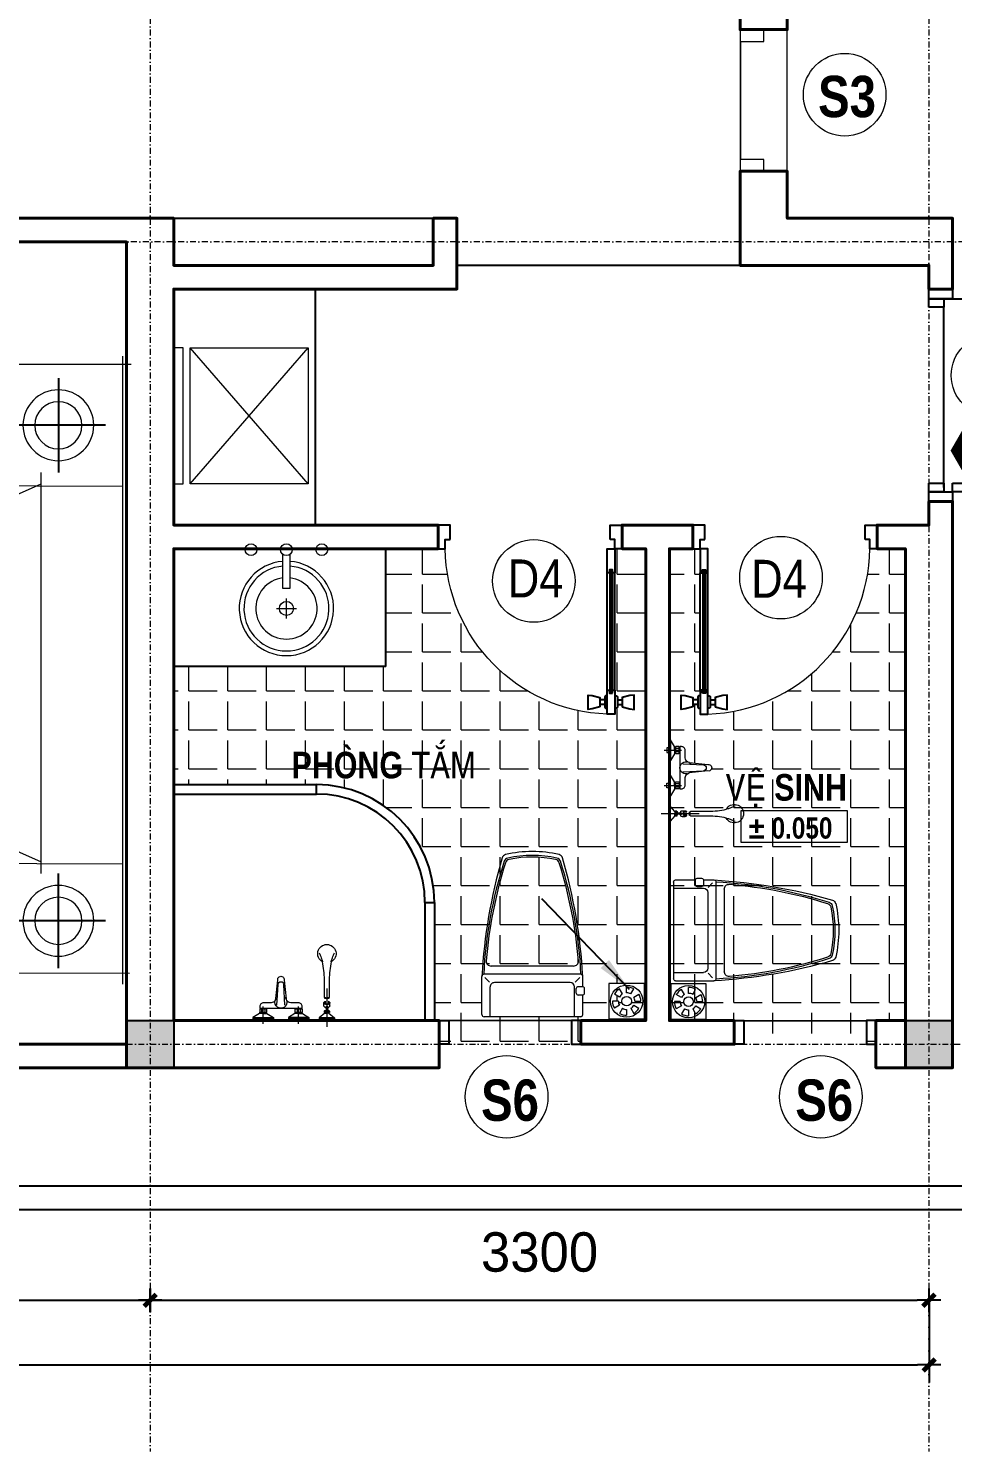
# Model space of a CAD drawing. Header units: millimetres. Extents: x 615730 to 2792744, y 139412 to 597571.
# Drawn here: x 708131 to 712046, y 349231 to 355261 of the extents above; entities that cross this region are included whole.
import ezdxf
from ezdxf.enums import TextEntityAlignment as Align

# ---------------------------------------------------------------- set-up
doc = ezdxf.new("R2010")
doc.units = ezdxf.units.MM
doc.header["$MEASUREMENT"] = 0
doc.header["$PDMODE"] = 34
doc.linetypes.add('DASHDOT', pattern=[1, 0.5, -0.25, 0, -0.25])
doc.layers.get('0').update_dxf_attribs({"lineweight": 5})
for name, color, linetype, lineweight in [('1', 1, 'Continuous', 40), ('1L', 1, 'Continuous', 9), ('AN_0.20', 2, 'Continuous', 20), ('AN_CUA', 51, 'Continuous', 15), ('CHITIET', 144, 'Continuous', 5), ('HATCH', 42, 'Continuous', 5), ('NETMANH', 155, 'Continuous', 13), ('NETNGOAITUONG', 1, 'Continuous', 40), ('NTHAY1', 61, 'Continuous', 25), ('TIM TRUC', 149, 'DASHDOT', 9), ('VATDUNG', 33, 'Continuous', 13), ('VATLIEU', 35, 'Continuous', 9), ('VLIEU', 250, 'Continuous', 9)]:
    doc.layers.add(name, color=color, linetype=linetype, lineweight=lineweight)
for name, color, linetype in [('AN_TEXT', 254, 'Continuous'), ('CUA', 132, 'Continuous'), ('DOORS', 1, 'Continuous'), ('KICHTHUOC', 1, 'Continuous'), ('LINE-CUT', 20, 'Continuous'), ('NET MANH', 252, 'Continuous'), ('NETCAT', 4, 'Continuous'), ('ROAN', 5, 'Continuous'), ('SWING', 7, 'Continuous'), ('THBI-VS', 1, 'Continuous'), ('VL', 155, 'Continuous')]:
    doc.layers.add(name, color=color, linetype=linetype)
doc.styles.add('DDCo-B-Helve-condense', font='')
doc.styles.add('H-B', font='')
doc.styles.add('romans', font='romans.shx', dxfattribs={"height": 240})
doc.styles.add('VN HELL-B', font='')
doc.styles.add('VNI-AVO', font='vni-roms.shx')
doc.styles.get('DDCo-B-Helve-condense').set_extended_font_data('VNI-Helve-Condense', bold=True)
doc.styles.get('H-B').set_extended_font_data('VNI-Helve-Condense', bold=True)
doc.styles.get('VN HELL-B').set_extended_font_data('VNI-Helve-Condense', bold=True)
doc.dimstyles.new('1-50b', dxfattribs={"dimtxt": 167, "dimasz": 50, "dimexe": 75, "dimexo": 150, "dimgap": 120, "dimtad": 1, "dimdec": 0, "dimzin": 12, "dimtxsty": 'VNI-AVO', "dimblk": ']', "dimcen": 0, "dimdle": 50, "dimclrd": 252, "dimclre": 252, "dimclrt": 2, "dimadec": 0, "dimazin": 0, "dimtfac": 1, "dimtdec": 0, "dimtix": 1, "dimtmove": 2, "dimatfit": 0, "dimldrblk": 'OPEN90', "dimfxl": 1, "dimlwd": -1, "dimlwe": -1, "dimarcsym": 0})
doc.dimstyles.new('LU-LD50', dxfattribs={"dimscale": 50, "dimtxt": 2, "dimasz": 3, "dimexe": 1.5, "dimexo": 1.5, "dimgap": 1, "dimtad": 1, "dimdec": 0, "dimzin": 0, "dimdsep": 46, "dimtxsty": 'VN HELL-B', "dimcen": 1, "dimdle": 1, "dimclrd": 256, "dimclre": 256, "dimclrt": 40, "dimadec": 0, "dimazin": 0, "dimtfac": 1, "dimtdec": 0, "dimtix": 1, "dimtmove": 2, "dimatfit": 3, "dimfxl": 2, "dimtolj": 1, "dimtzin": 0, "dimarcsym": 0})

# ---------------------------------------------------------------- blocks, each defined once
blk = doc.blocks.new('c2')
at = {"layer": 'VATDUNG'}
for p, q in [((-81361.1, -39557.6), (-81361.1, -39641.9)), ((-81319, -39599.8), (-81403.3, -39599.8))]:
    blk.add_line(p, q, dxfattribs=at)
blk.add_lwpolyline([(-81376.1, -39828.9), (-81376.1, -39684.4), (-81346.1, -39684.4), (-81346.1, -39828.9)], dxfattribs=at)
for centre, radius in [((-81361.1, -39599.8), 30), ((-81511.1, -39848.9), 25), ((-81361.1, -39848.9), 25), ((-81211.1, -39848.9), 25)]:
    blk.add_circle(centre, radius, dxfattribs=at)
for radius, start, end in [(200, 274.30122, 265.69878), (180, 274.78019, 265.21981), (130, 276.62581, 263.37419)]:
    blk.add_arc((-81361.1, -39599.8), radius, start, end, dxfattribs=at)
blk = doc.blocks.new('GA')
at = {"layer": 'VATDUNG', "ltscale": 3}
for p, q in [((-35.1, 0), (-60, 0)), ((-30.4, 17.5), (-52, 30)), ((-17.5, 30.4), (-30, 52)), ((0, 35.1), (0, 60)), ((17.5, 30.4), (30, 52)), ((30.4, 17.5), (52, 30)), ((-30.4, -17.5), (-52, -30)), ((-17.5, -30.4), (-30, -52)), ((0, -35.1), (0, -60)), ((17.5, -30.4), (30, -52)), ((30.4, -17.5), (52, -30)), ((35.1, 0), (60, 0))]:
    blk.add_line(p, q, dxfattribs=at)
blk.add_lwpolyline([(-75, -75), (75, -75), (75, 75), (-75, 75)], close=True, dxfattribs=at)
for radius in [68.4, 20.2]:
    blk.add_circle((0, 0), radius, dxfattribs=at)
for radius, start, end in [(60, 180, 210), (60, 120, 150), (35.1, 180, 210), (35.1, 120, 150), (60, 60, 90), (35.1, 60, 90), (35.1, 0, 30), (60, 0, 30), (60, 240, 270), (35.1, 240, 270), (35.1, 300, 330), (60, 300, 330)]:
    blk.add_arc((0, 0), radius, start, end, dxfattribs=at)
blk = doc.blocks.new('vtt2')
at = {"layer": 'VATDUNG'}
for p, q in [((-10.1, 0), (10.1, 0)), ((10.1, 0), (10.1, -10.1)), ((139.9, 0), (139.9, -10.1)), ((160.1, 0), (139.9, 0)), ((-43.6, -15.6), (-43.6, -11)), ((-43.6, -11), (43.6, -11)), ((-15.7, -33.5), (-43.6, -15.6)), ((-43.6, -15.6), (43.6, -15.6)), ((0, -33.5), (-15.7, -33.5)), ((-14.8, -50.8), (-14.8, -38.7)), ((-13, -36.7), (-13.6, -33.5)), ((-12.8, -36.7), (-9.6, -36.7)), ((10.1, -10.1), (-10.1, -10.1)), ((-9.1, -55.9), (-9.1, -52.7)), ((-6.9, -52.1), (-6.9, -37.3)), ((-4.3, -36.7), (4.3, -36.7)), ((4.3, -52.8), (-4.3, -52.8)), ((0, -33.5), (15.7, -33.5)), ((6.9, -52.1), (6.9, -37.3)), ((9.1, -55.9), (9.1, -52.7)), ((9.6, -36.7), (12.8, -36.7)), ((12.8, -52.8), (9.6, -52.8)), ((13, -36.7), (13.6, -33.5)), ((14.8, -38.7), (14.8, -50.8)), ((15.7, -33.5), (43.6, -15.6)), ((43.6, -15.6), (43.6, -11)), ((106.4, -15.6), (106.4, -11)), ((193.6, -11), (106.4, -11)), ((134.3, -33.5), (106.4, -15.6)), ((193.6, -15.6), (106.4, -15.6)), ((150, -33.5), (134.3, -33.5)), ((135.2, -38.7), (135.2, -50.8)), ((137, -36.7), (136.4, -33.5)), ((140.4, -36.7), (137.2, -36.7)), ((137.2, -52.8), (140.4, -52.8)), ((139.9, -10.1), (160.1, -10.1)), ((140.9, -55.9), (140.9, -52.7)), ((143.1, -52.1), (143.1, -37.3)), ((154.3, -36.7), (145.7, -36.7)), ((145.7, -52.8), (154.3, -52.8)), ((150, -33.5), (165.7, -33.5)), ((156.9, -52.1), (156.9, -37.3)), ((159.1, -55.9), (159.1, -52.7)), ((162.8, -36.7), (159.6, -36.7)), ((163, -36.7), (163.6, -33.5)), ((164.8, -50.8), (164.8, -38.7)), ((165.7, -33.5), (193.6, -15.6)), ((193.6, -15.6), (193.6, -11)), ((237.1, -15.3), (237.1, -11)), ((301.9, -11), (237.1, -11)), ((260.9, -34.8), (237.1, -15.3)), ((301.9, -15.3), (237.1, -15.3)), ((280.5, -36.6), (258.5, -36.6)), ((258.5, -43.3), (258.5, -36.6)), ((258.5, -43.3), (280.5, -43.3)), ((260.9, -34.8), (269.5, -34.8)), ((260.9, -45.1), (269.5, -45.1)), ((265.7, -59.9), (267.2, -47.3)), ((278.1, -34.8), (269.5, -34.8)), ((278.1, -45.1), (269.5, -45.1)), ((273.3, -59.9), (271.8, -47.3)), ((278.1, -34.8), (301.9, -15.3)), ((280.5, -43.3), (280.5, -36.6)), ((301.9, -15.3), (301.9, -11)), ((57.9, -68.1), (62.6, -155.9)), ((92.1, -68.1), (87.4, -155.9)), ((257, -65), (257, -78.4)), ((282, -65), (282, -78.4))]:
    blk.add_line(p, q, dxfattribs=at)
at = {"layer": 'VATDUNG', "linetype": 'Continuous'}
for p, q in [((0, 10.9), (0, -62.4)), ((150, 10.9), (150, -62.4)), ((269.5, -138.3), (269.5, 24)), ((259.5, -43.3), (259.5, -36.6)), ((260.5, -43.3), (260.5, -36.6)), ((261.5, -43.3), (261.5, -36.6)), ((262.5, -43.3), (262.5, -36.6)), ((263.5, -43.3), (263.5, -36.6)), ((264.5, -43.3), (264.5, -36.6)), ((265.5, -43.3), (265.5, -36.6)), ((266.5, -43.3), (266.5, -36.6)), ((267.5, -43.3), (267.5, -36.6)), ((268.5, -43.3), (268.5, -36.6)), ((269.5, -43.3), (269.5, -36.6)), ((270.5, -43.3), (270.5, -36.6)), ((271.5, -43.3), (271.5, -36.6)), ((272.5, -43.3), (272.5, -36.6)), ((273.5, -43.3), (273.5, -36.6)), ((274.5, -43.3), (274.5, -36.6)), ((275.5, -43.3), (275.5, -36.6)), ((276.5, -43.3), (276.5, -36.6)), ((277.5, -43.3), (277.5, -36.6)), ((278.5, -43.3), (278.5, -36.6)), ((279.5, -43.3), (279.5, -36.6)), ((262.9, -85.1), (262.9, -73.3)), ((276.1, -85.1), (276.1, -73.3))]:
    blk.add_line(p, q, dxfattribs=at)
at = {"layer": 'VATDUNG'}
for points in [[(-10.1, -10.1), (-10.1, 0)], [(160.1, -10.1), (160.1, 0)]]:
    blk.add_lwpolyline(points, dxfattribs=at)
for points in [[(-9.6, -52.8), (-12.8, -52.8, -0.414214), (-14.8, -50.8)], [(52.9, -94.7, -0.076151), (50, -87.5, 0.253452), (33.2, -78.4), (1.3, -78.4, -0.414214), (-14.7, -62.4), (-14.7, -55.9), (164.7, -55.9), (164.7, -62.4, -0.414214), (148.7, -78.4), (116.8, -78.4, 0.253452), (100, -87.5, -0.076151), (97.1, -94.7)], [(159.6, -52.8), (162.8, -52.8, 0.414214), (164.8, -50.8)], [(266, -57.5, 0.018576), (264.5, -57.8, 0.076901), (260.7, -59.4, 0.107156), (257.9, -62.2, 0.146395), (257, -65, 0.146395)], [(282, -65, 0.146395), (281.1, -62.2, 0.107156), (278.3, -59.4, 0.076901), (274.5, -57.8, 0.018576), (273, -57.5, 0.063925)], [(53.1, -96.3), (61.4, -174.7, 1.184895), (88.6, -174.7), (97, -94.9)], [(261.6, -99.8, 0.24616), (259.5, -102.6), (259.5, -176.9, -0.04738), (251, -252.2, 3.957386), (288, -252.2, -0.04738), (279.5, -176.9), (279.5, -102.6, 0.182299), (278.2, -100.3, 0.036518), (277.4, -96.9, 0.144549), (261.6, -96.9, 0.036518), (260.8, -100.3)], [(269.5, -70.5, 0.063925), (264.5, -71.2, 0.076901), (260.7, -72.8, 0.107156), (257.9, -75.6, 0.146395), (257, -78.4, 0.146395), (257.9, -81.2, 0.107156), (260.7, -83.9, 0.045668), (262.9, -85.1, 0.063925)], [(276.1, -85.1, 0.045668), (278.3, -83.9, 0.107156), (281.1, -81.2, 0.146395), (282, -78.4, 0.146395), (281.1, -75.6, 0.107156), (278.3, -72.8, 0.076901), (274.5, -71.2, 0.063925), (269.5, -70.5, 0.063925)]]:
    blk.add_lwpolyline(points, format="xyb", dxfattribs=at)
at = {"layer": 'VATDUNG', "linetype": 'Continuous'}
for points in [[(269.5, -72, 0.063925), (264.9, -72.6, 0.076901), (261.5, -74.1, 0.107156), (259.1, -76.4, 0.146395), (258.5, -78.4, 0.146395), (259.1, -80.3, 0.107156), (261.5, -82.7, 0.033209), (262.9, -83.4, 0.063925)], [(276.1, -83.4, 0.033209), (277.5, -82.7, 0.107156), (279.9, -80.3, 0.146395), (280.5, -78.4, 0.146395), (279.9, -76.4, 0.107156), (277.5, -74.1, 0.076901), (274.1, -72.6, 0.063925), (269.5, -72, 0.063925)]]:
    blk.add_lwpolyline(points, format="xyb", dxfattribs=at)
at = {"layer": 'VATDUNG'}
for centre, radius, start, end in [((-12.8, -38.7), 2, 90, 180), ((-22.8, -97.2), 61.9, 75.17338, 77.7048), ((-22.8, 7.7), 61.9, 282.2952, 284.82662), ((8.9, -97.2), 61.9, 102.2952, 104.82662), ((8.9, 7.7), 61.9, 255.17338, 257.7048), ((-8.9, -97.2), 61.9, 75.17338, 77.7048), ((-8.9, 7.7), 61.9, 282.2952, 284.82662), ((22.8, -97.2), 61.9, 102.2952, 104.82662), ((22.8, 7.7), 61.9, 255.17338, 257.7048), ((12.8, -38.7), 2, 0, 90), ((12.8, -50.8), 2, 270, 0), ((75, -81.6), 25.7, 346.81476, 193.18524), ((137.2, -38.7), 2, 90, 180), ((137.2, -50.8), 2, 180, 270), ((127.2, -97.2), 61.9, 75.17338, 77.7048), ((127.2, 7.7), 61.9, 282.2952, 284.82662), ((158.9, -97.2), 61.9, 102.2952, 104.82662), ((158.9, 7.7), 61.9, 255.17338, 257.7048), ((141.1, -97.2), 61.9, 75.17338, 77.7048), ((141.1, 7.7), 61.9, 282.2952, 284.82662), ((172.8, -97.2), 61.9, 102.2952, 104.82662), ((172.8, 7.7), 61.9, 255.17338, 257.7048), ((162.8, -38.7), 2, 0, 90), ((261.3, -36.3), 1.64, 104.04866, 187.50649), ((261.3, -43.6), 1.64, 172.49351, 255.95134), ((269.1, -43.3), 4.42, 204.18155, 274.5789), ((268, -60.2), 2.4, 173.05359, 247.30921), ((269.9, -43.3), 4.42, 265.4211, 335.81845), ((271, -60.2), 2.4, 292.69079, 6.94641), ((277.7, -36.3), 1.64, 352.49351, 75.95134), ((277.7, -43.6), 1.64, 284.04866, 7.50649), ((75, -81.6), 25.7, 210.60404, 233.59857), ((33.2, -98.4), 20, 6.01469, 10.67815), ((75, -81.6), 25.7, 306.40143, 329.39596), ((116.8, -98.4), 20, 169.32185, 173.98531), ((269.5, -126.6), 28, 73.54982, 106.45018), ((269.5, -56.7), 6.2, 247.30921, 292.69079), ((275.8, -103.2), 3.78, 49.83614, 63.82585), ((75, -155.3), 12.4, 183.07101, 356.92899), ((-23251, 9104.2), 25297.4, 338.19981, 338.25273), ((31.2, -193.6), 227.5, 340.69292, 344.59806), ((-141.1, -169.6), 400.7, 347.84108, 348.1128), ((680.1, -169.6), 400.7, 191.8872, 192.15892), ((507.8, -193.6), 227.5, 195.40194, 199.30708), ((23790, 9104.2), 25297.4, 201.74727, 201.80019)]:
    blk.add_arc(centre, radius, start, end, dxfattribs=at)
blk = doc.blocks.new('08PDRR02')
at = {"color": 0, "linetype": 'ByBlock'}
for p, q in [((1, 0), (0, 0)), ((0, 0), (0, -1)), ((1, -1), (1, 0)), ((0, -1), (1, -1))]:
    blk.add_line(p, q, dxfattribs=at)
blk = doc.blocks.new('08PDNB02')
at = {"color": 0, "linetype": 'ByBlock'}
for p, q in [((1.25, -0.55), (1.25, 2.75)), ((1.25, 2.75), (1.54, 2.75)), ((1.54, 2.75), (1.69, 2.59)), ((0, -1.62), (0, 1.62)), ((0, 1.62), (0.25, 1.62)), ((0.25, -1.62), (0.25, 1.62)), ((0.25, 0.38), (1.25, 0.38)), ((1.69, 2.59), (1.95, -0.13)), ((0.25, -1.62), (0, -1.62)), ((1.25, -0.38), (0.25, -0.38)), ((1.95, -0.55), (1.25, -0.55)), ((1.95, -0.13), (1.95, -0.55))]:
    blk.add_line(p, q, dxfattribs=at)
blk = doc.blocks.new('*U45')
at = {"layer": 'DOORS', "color": 0, "linetype": 'Continuous', "ltscale": 200}
for p, q in [((0, 15), (0, 55)), ((900, 15), (900, 55)), ((0, -25), (0, -55)), ((900, -25), (900, -55))]:
    blk.add_line(p, q, dxfattribs=at)
at = {"layer": 'SWING', "color": 1, "linetype": 'Continuous', "ltscale": 200}
blk.add_arc((0, 55), 900, 0, 90, dxfattribs=at)
at = {"layer": 'DOORS', "color": 8, "linetype": 'Continuous', "ltscale": 200, "xscale": 25.4, "yscale": 25.4, "zscale": 25.4, "rotation": 180}
blk.add_blockref('08PDNB02', (0, 895), dxfattribs=at)
at = {"layer": 'DOORS', "color": 0, "linetype": 'Continuous', "ltscale": 200, "xscale": 900, "yscale": 39.99999999999999, "rotation": 90}
blk.add_blockref('08PDRR02', (0, 55), dxfattribs=at)
at = {"layer": 'DOORS', "color": 8, "linetype": 'Continuous', "ltscale": 200, "xscale": 25.4, "yscale": -25.4, "zscale": 25.4}
blk.add_blockref('08PDNB02', (40, 895), dxfattribs=at)
at = {"layer": 'DOORS', "color": 0, "linetype": 'Continuous', "ltscale": 200, "xscale": 45, "yscale": 110}
for p in [(-45, 55), (900, 55)]:
    blk.add_blockref('08PDRR02', p, dxfattribs=at)
at = {"layer": 'DOORS', "color": 1, "linetype": 'Continuous', "ltscale": 200, "xscale": 39.99999999999999, "yscale": 69.99999999999999}
for p in [(0, 15), (860, 15)]:
    blk.add_blockref('08PDRR02', p, dxfattribs=at)
blk = doc.blocks.new('A$C438469C1')
at = {"layer": 'CHITIET', "linetype": 'Continuous', "ltscale": 50}
h = blk.add_hatch(dxfattribs=at)
h.set_pattern_fill('AR-SAND', color=256, scale=35, style=0)
h.set_pattern_definition([(322.5, (-143125.03, 97780.143), (-2.204768, -67.438832), [0, -53.2, 0, -59.5, 0, -56.875]), (352.5, (-143125.03, 97780.14), (61.942185, -98.77511), [0, -28.7, 0, -47.95, 0, -18.375]), (32.5, (-143168.08, 97780.143), (108.994965, -0.198067), [0, -17.5, 0, -63, 0, -82.25]), (42.5, (-143168.08, 97780.14), (105.21443, -30.718645), [0, -8.75, 0, -41.3, 0, -47.25])])
edge = h.paths.add_edge_path()
edge.add_arc((1894.9, 1621), 262.5, 13.60809, 94.33716, ccw=False)
edge.add_line((2150, 1682.8), (2150, 2182.8))
edge.add_line((2150, 2182.8), (1825, 2182.8))
edge.add_arc((1739.5, 2014.4), 188.9, -44.16393, 63.08858, ccw=False)
at = {"layer": 'CHITIET', "ltscale": 50}
for points in [[(550, 1682.8), (550, 1012.8), (250, 1012.8), (250, 2632.8), (2450, 2632.8), (2450, 1012.8), (2150, 1012.8), (2150, 2182.8), (1825, 2182.8), (550, 2182.8)], [(550, 1682.8), (550, 1132.8), (370, 1132.8), (370, 2512.8), (2330, 2512.8), (2330, 1132.8), (2150, 1132.8), (2150, 2182.8), (550, 2182.8)]]:
    blk.add_lwpolyline(points, close=True, dxfattribs=at)
for centre in [(300, 307.8), (2400, 307.8)]:
    blk.add_circle(centre, 100, dxfattribs=at)
at = {"layer": 'NETMANH', "ltscale": 50}
for p, q in [((42, 0), (42, 561)), ((2668, 34.6), (7.7, 34.6))]:
    blk.add_line(p, q, dxfattribs=at)
at = {"layer": 'ROAN', "ltscale": 50}
for points in [[(300, 107.8), (300, 507.8)], [(2400, 107.8), (2400, 507.8)], [(100, 307.8), (500, 307.8)], [(2600, 307.8), (2200, 307.8)]]:
    blk.add_lwpolyline(points, dxfattribs=at)
at = {"layer": 'VATLIEU'}
for points in [[(550, 2232.8), (558, 32.8)], [(2150, 2232.8), (2158, 32.8)], [(500, 2182.8), (2200, 2182.8)], [(550, 382.8), (1350, 2182.8)], [(2150, 382.8), (1350, 2182.8)], [(2620.5, 569.9), (2622.3, 6)], [(0, 532.8), (600, 532.8)], [(2656.2, 532.8), (2100, 532.8)], [(500, 382.8), (2200, 382.8)]]:
    blk.add_lwpolyline(points, dxfattribs=at)
blk.add_lwpolyline([(1875, 1882.8, -0.367577), (2150, 1682.8), (2150, 2182.8), (1825, 2182.8, -0.505424)], format="xyb", close=True, dxfattribs=at)
for centre in [(300, 307.8), (2400, 307.8)]:
    blk.add_circle(centre, 150, dxfattribs=at)
blk = doc.blocks.new('A$C62474ED8')
at = {"layer": 'NETCAT', "rotation": 180}
blk.add_blockref('A$C438469C1', (2668, 2632.8), dxfattribs=at)
blk = doc.blocks.new('A$C11FC7E3C')
at = {"layer": 'NETCAT'}
blk.add_blockref('A$C62474ED8', (0, 0), dxfattribs=at)
blk = doc.blocks.new('A$C35AB7266')
at = {"layer": 'KICHTHUOC'}
blk.add_blockref('A$C11FC7E3C', (0, 0), dxfattribs=at)
blk = doc.blocks.new('A$C0C8A56CD')
at = {"layer": 'LINE-CUT', "xscale": -1}
blk.add_blockref('A$C35AB7266', (2668, 0), dxfattribs=at)
blk = doc.blocks.new('WC-P05')
at = {"layer": 'VATDUNG'}
for p, q in [((-192.4, 541.6), (262.6, 541.6)), ((-163.4, 541.6), (-163.4, 400.6)), ((233.6, 541.6), (233.6, 400.6)), ((-202.4, 531.6), (-202.4, 439.1)), ((272.6, 531.6), (272.6, 351.6)), ((-210.4, 430.1), (-210.4, 409.1)), ((-201.4, 439.1), (-180.4, 439.1)), ((-171.4, 430.1), (-171.4, 409.1)), ((-202.4, 400.1), (-202.4, 351.6)), ((-201.4, 400.1), (-180.4, 400.1)), ((-192.4, 341.6), (262.6, 341.6)), ((-166.9, 378.6), (-188.2, 357.3)), ((-143.4, 380.6), (213.6, 380.6)), ((237.1, 378.6), (258.4, 357.3)), ((-159.3, 302.6), (229.5, 302.6))]:
    blk.add_line(p, q, dxfattribs=at)
blk.add_lwpolyline([(-90.9, -221.9, 0.114547), (161, -222, 0.114547)], format="xyb", dxfattribs=at)
for centre, radius, start, end in [((-192.4, 531.6), 10, 90, 180), ((262.6, 531.6), 10, 0, 90), ((-201.4, 430.1), 9, 90, 180), ((-201.4, 409.1), 9, 180, 270), ((-180.4, 430.1), 9, 0, 90), ((-180.4, 409.1), 9, 270, 0), ((2308.9, 492.3), 2515.2, 183.20675, 196.12415), ((-192.4, 351.6), 10, 180, 270), ((1906, 447.2), 2102.6, 182.87428, 197.65536), ((-143.4, 400.6), 20, 180, 270), ((-1835.8, 447.2), 2102.6, 342.34464, 357.12572), ((-2238.7, 492.3), 2515.2, 343.87268, 356.79325), ((213.6, 400.6), 20, 270, 0), ((262.6, 351.6), 10, 270, 0), ((-159.3, 280.1), 22.5, 90, 184.62462), ((1905.9, 447.2), 2094.5, 184.62454, 197.52765), ((-1835.8, 447.2), 2094.6, 342.46396, 355.37538), ((229.5, 280.1), 22.5, 355.37538, 90), ((-76.1, -183.7), 22.5, 197.65536, 257.50587), ((-69.9, -176.8), 22.5, 197.52765, 258.10049), ((35.7, 324.3), 534.7, 258.10049, 281.73735), ((139.9, -177.1), 22.5, 281.73735, 342.46396), ((146.2, -183.7), 22.5, 282.49413, 342.34464), ((-85.8, -199.9), 22.5, 196.12415, 256.89941), ((35.1, 318), 536.4, 257.50587, 282.49413), ((155.9, -200.1), 22.5, 283.03778, 343.87268)]:
    blk.add_arc(centre, radius, start, end, dxfattribs=at)
blk = doc.blocks.new('A$C15981CF1')
at = {"color": 8, "linetype": 'Continuous'}
for p, q in [((97.5, 611.2), (97.5, 88.8)), ((81, 101.2), (81, 598.8)), ((114.1, 101.2), (114.1, 598.7)), ((70.9, 60.7), (50.6, 60.7)), ((124.2, 60.7), (144.5, 60.7)), ((70.9, 40.5), (50.6, 40.5)), ((124.2, 40.5), (144.5, 40.5))]:
    blk.add_line(p, q, dxfattribs=at)
for points in [[(101.2, 740.5), (101.2, 801.3), (50.6, 801.3), (50.6, 700), (81, 700), (81, 740.5)], [(780, 740.5), (780, 801.3), (830.6, 801.3), (830.6, 700), (800.3, 700), (800.3, 740.5)], [(81, 598.8), (90.9, 598.8), (90.9, 611.2), (104.2, 611.2), (104.2, 598.7), (114.1, 598.7), (114.1, 700), (81, 700)], [(50.6, 30.4), (17.6, 21.8), (0, 20.2), (0, 81), (17.6, 79.4), (50.6, 70.9)], [(90.9, 88.8), (90.9, 101.2), (81, 101.2), (81, 0), (114.1, 0), (114.1, 101.3), (104.2, 101.3), (104.2, 88.8)], [(144.5, 30.4), (177.5, 21.8), (195.1, 20.2), (195.1, 81), (177.5, 79.4), (144.5, 70.9)]]:
    blk.add_lwpolyline(points, close=True, dxfattribs=at)
for points in [[(81, 78), (75.9, 78, 0.414214), (70.9, 72.9), (70.9, 29.7, 0.414214), (75.9, 24.6), (81, 24.6)], [(114.1, 78), (119.2, 78, -0.414214), (124.2, 72.9), (124.2, 29.7, -0.414214), (119.2, 24.6), (114.1, 24.6)]]:
    blk.add_lwpolyline(points, format="xyb", dxfattribs=at)
at = {"layer": '1L', "color": 8, "linetype": 'Continuous'}
for p, q in [((90.9, 611.2), (90.9, 88.8)), ((104.2, 611.2), (104.2, 88.8))]:
    blk.add_line(p, q, dxfattribs=at)
at = {"layer": '1L', "color": 8}
blk.add_arc((89.9, 710.1), 710.4, 271.94858, 359.18936, dxfattribs=at)
blk = doc.blocks.new('A$C1697067F')
at = {"layer": 'NETCAT', "color": 8, "linetype": 'Continuous'}
blk.add_blockref('A$C15981CF1', (0, 0), dxfattribs=at)
blk = doc.blocks.new(']')
for p, q in [((1, 0), (-1, 0)), ((0, 1), (0, -1))]:
    blk.add_line(p, q)
at = {"color": 9, "const_width": 0.4}
blk.add_lwpolyline([(-0.51, -0.51), (0.51, 0.51)], dxfattribs=at)
blk = doc.blocks.new('*D68')
at = {"layer": 'DEFPOINTS', "color": 0, "ltscale": 10, "transparency": 16777216}
for p in [(705146.6, 349871.8), (708646.4, 349871.8), (708646.4, 349796.8)]:
    blk.add_point(p, dxfattribs=at)
at = {"layer": 'VL', "color": 252, "ltscale": 10, "transparency": 16777216}
for p, q in [((705196.6, 349871.8), (708596.4, 349871.8)), ((705146.6, 349721.8), (705146.6, 349796.8))]:
    blk.add_line(p, q, dxfattribs=at)
at = {"layer": 'VL', "color": 252, "ltscale": 10, "transparency": 16777216, "xscale": 50, "yscale": 50, "zscale": 50, "rotation": 180}
blk.add_blockref(']', (705146.6, 349871.8), dxfattribs=at)
at = {"layer": 'VL', "color": 252, "ltscale": 10, "transparency": 16777216, "xscale": 50, "yscale": 50, "zscale": 50}
blk.add_blockref(']', (708646.4, 349871.8), dxfattribs=at)
at = {"layer": 'VL', "color": 2, "ltscale": 10, "transparency": 16777216, "insert": (706896.5, 350075.3), "char_height": 167, "attachment_point": 5, "style": 'VNI-AVO'}
blk.add_mtext('3500', dxfattribs=at)
blk = doc.blocks.new('_Open90')
at = {"color": 0, "linetype": 'ByBlock', "lineweight": -2}
for p, q in [((0, 0), (-1, 0)), ((-0.5, 0.5), (0, 0)), ((0, 0), (-0.5, -0.5))]:
    blk.add_line(p, q, dxfattribs=at)
blk = doc.blocks.new('*D69')
at = {"layer": 'DEFPOINTS', "color": 0, "ltscale": 10, "transparency": 16777216}
for p in [(711946.4, 349871.8), (708646.4, 349796.8), (711946.4, 349796.8)]:
    blk.add_point(p, dxfattribs=at)
at = {"layer": 'VL', "color": 252, "ltscale": 10, "transparency": 16777216}
blk.add_line((708696.4, 349871.8), (711896.4, 349871.8), dxfattribs=at)
at = {"layer": 'VL', "color": 252, "ltscale": 10, "transparency": 16777216, "xscale": 50, "yscale": 50, "zscale": 50, "rotation": 180}
blk.add_blockref(']', (708646.4, 349871.8), dxfattribs=at)
at = {"layer": 'VL', "color": 252, "ltscale": 10, "transparency": 16777216, "xscale": 50, "yscale": 50, "zscale": 50}
blk.add_blockref(']', (711946.4, 349871.8), dxfattribs=at)
at = {"layer": 'VL', "color": 2, "ltscale": 10, "transparency": 16777216, "insert": (710296.4, 350075.3), "char_height": 167, "attachment_point": 5, "style": 'VNI-AVO'}
blk.add_mtext('3300', dxfattribs=at)
blk = doc.blocks.new('*D71')
at = {"layer": 'DEFPOINTS', "color": 0, "ltscale": 10, "transparency": 16777216}
for p in [(691347.1, 350011.9), (711947.4, 350011.9), (711947.4, 349598.1)]:
    blk.add_point(p, dxfattribs=at)
at = {"layer": 'VL', "color": 252, "ltscale": 10, "transparency": 16777216}
for p, q in [((691347.1, 349861.9), (691347.1, 349523.1)), ((711947.4, 349861.9), (711947.4, 349523.1)), ((691397.1, 349598.1), (711897.4, 349598.1))]:
    blk.add_line(p, q, dxfattribs=at)
at = {"layer": 'VL', "color": 252, "ltscale": 10, "transparency": 16777216, "xscale": 50, "yscale": 50, "zscale": 50, "rotation": 180}
blk.add_blockref(']', (691347.1, 349598.1), dxfattribs=at)
at = {"layer": 'VL', "color": 252, "ltscale": 10, "transparency": 16777216, "xscale": 50, "yscale": 50, "zscale": 50}
blk.add_blockref(']', (711947.4, 349598.1), dxfattribs=at)
at = {"layer": 'VL', "color": 2, "ltscale": 10, "transparency": 16777216, "insert": (701647.3, 349801.6), "char_height": 167, "attachment_point": 5, "style": 'VNI-AVO'}
blk.add_mtext('20600', dxfattribs=at)

msp = doc.modelspace()

# ---------------------------------------------------------------- hatches: boundary and pattern name
at = {"layer": 'VLIEU', "ltscale": 10}
h = msp.add_hatch(dxfattribs=at)
h.set_pattern_fill('ANGLE', color=256, scale=600, style=0)
h.set_pattern_definition([(0, (115469.73, 87134.31), (0, 165), [120, -45]), (90, (115469.73, 87134.31), (-165, 1e-14), [120, -45])])
h.paths.add_polyline_path([(710746.4, 353056.9), (710646.4, 353056.9), (710646.4, 353055.7), (710616, 353055.7), (710616, 352954.4), (710616, 352456.9), (710616, 352433.6), (710621.1, 352433.6, -0.414214), (710626.2, 352428.6), (710626.2, 352416.4), (710646.4, 352416.4), (710646.4, 352426.5), (710679.5, 352435.1), (710697, 352436.7), (710697, 352375.9), (710679.5, 352377.5), (710646.4, 352386), (710646.4, 352396.2), (710626.2, 352396.2), (710626.2, 352385.3, -0.414214), (710621.1, 352380.3), (710616, 352380.3), (710616, 352355.7), (710583, 352355.7), (710583, 352355.8, -0.400178), (709896.8, 353055.7), (709866.4, 353055.7), (709866.4, 353056.9), (709645.4, 353056.9), (709645.4, 352556.9), (708746.4, 352556.9), (708746.4, 352056.9), (709350.5, 352056.9, -0.414214), (709850.5, 351556.9), (709850.5, 351056.9), (709871.4, 351056.9), (709871.4, 350956.9), (709911.4, 350956.9), (709911.4, 350956.9), (709911.4, 350956.9), (710471.4, 350956.9), (710471.4, 351056.9), (710746.4, 351056.9)])
h.paths.add_polyline_path([(710394.1, 351746.3, 0.000024), (710394.1, 351746.3)], flags=0)
h.paths.add_polyline_path([(710052.1, 351245.2, -0.338603), (710059.7, 351253.1, -0.064584), (710146.4, 351732.2, -0.267283), (710161.4, 351745.8, -0.109464), (710370.3, 351745.8, -0.267283), (710385.2, 351732.2, -0.064584), (710472, 351253.1, -0.370229), (710479.6, 351244.2), (710479.6, 351200.5, -0.381966), (710486.8, 351192.5), (710486.8, 351173.6, -0.381966), (710479.6, 351165.5), (710479.6, 351082.2, -0.414214), (710470.6, 351073.2), (710061, 351073.2, -0.414214), (710052, 351082.2), (710052, 351244.2, -0.028103), (710052.1, 351245.2, -0.056324), (710137.6, 351746.4, -0.000024), (710137.6, 351746.4, 0.056325)], flags=16)
h.paths.add_polyline_path([(710379.6, 351726, 0.270597), (710364.5, 351739.7, 0.103504), (710167.3, 351740, 0.271317), (710152.1, 351726.3, 0.056397), (710070.6, 351310.2, 0.438053), (710090.8, 351288.3), (710440.8, 351288.3, 0.438053), (710461, 351310.2, 0.05636)], flags=0)
h.paths.add_polyline_path([(710105.1, 351218.1), (710426.5, 351218.1, -0.414214), (710444.5, 351200.1, 0.414214), (710426.5, 351218.1), (710105.1, 351218.1, 0.414214), (710087.1, 351200.1, -0.414214)], flags=0)
h.paths.add_polyline_path([(710590.4, 351214.4), (710740.4, 351214.4), (710740.4, 351064.4), (710590.4, 351064.4)], flags=16)
h.paths.add_polyline_path([(710733.8, 351139.4, -1), (710597, 351139.4, -1)], flags=0)
h.paths.add_polyline_path([(710635.4, 351191.4), (710647.9, 351169.8, 0.131652), (710635.1, 351157), (710613.5, 351169.4, -0.131652)], flags=0)
h.paths.add_polyline_path([(710605.4, 351139.4), (710630.4, 351139.4, 0.131652), (710635.1, 351121.9), (710613.5, 351109.4, -0.131652)], flags=0)
h.paths.add_polyline_path([(710665.4, 351199.4, -0.131652), (710695.4, 351191.4), (710683, 351169.8, 0.131652), (710665.4, 351174.5)], flags=0)
h.paths.add_polyline_path([(710685.6, 351139.4, -1), (710645.2, 351139.4, -1)], flags=0)
h.paths.add_polyline_path([(710647.9, 351109.1, 0.131652), (710665.4, 351104.4), (710665.4, 351079.4, -0.131652), (710635.4, 351087.5)], flags=0)
h.paths.add_polyline_path([(710695.8, 351157), (710717.4, 351169.4, -0.131652), (710725.4, 351139.4), (710700.5, 351139.4, 0.131652)], flags=0)
h.paths.add_polyline_path([(710683, 351109.1, 0.131652), (710695.8, 351121.9), (710717.4, 351109.4, -0.131652), (710695.4, 351087.5)], flags=0)
h.paths.add_polyline_path([(711846.4, 353056.9), (711726.4, 353056.9), (711726.4, 353055.7), (711696, 353055.7, -0.400178), (711009.9, 352355.8), (711009.9, 352355.7), (710976.8, 352355.7), (710976.8, 352380.3), (710971.7, 352380.3, -0.414214), (710966.7, 352385.3), (710966.7, 352396.2), (710946.4, 352396.2), (710946.4, 352386), (710913.4, 352377.5), (710895.8, 352375.9), (710895.8, 352436.7), (710913.4, 352435.1), (710946.4, 352426.5), (710946.4, 352416.4), (710966.7, 352416.4), (710966.7, 352428.6, -0.414214), (710971.7, 352433.6), (710976.8, 352433.6), (710976.8, 352456.9), (710976.8, 352954.4), (710976.8, 353055.7), (710946.4, 353055.7), (710946.4, 353056.9), (710846.4, 353056.9), (710846.4, 352357.9), (710846.4, 352246.9), (710850.7, 352246.9), (710870, 352216.7), (710871.8, 352216.3, -0.385887), (710873.8, 352218.2), (710887.9, 352218.2), (710887.9, 352218.1), (710897.5, 352218.1, -0.414214), (710913.5, 352202.1), (710913.5, 352170.2, 0.253452), (710922.6, 352153.4, -0.076151), (710929.8, 352150.5, 0.020351), (710931.4, 352150.3), (711009.8, 352142, -1.184895), (711009.8, 352114.8), (710931.4, 352106.5, 0.020351), (710929.8, 352106.3, -0.076151), (710922.6, 352103.4, 0.253452), (710913.5, 352086.6), (710913.5, 352054.7, -0.414214), (710897.5, 352038.7), (710887.9, 352038.7), (710887.9, 352040.6, -0.414214), (710885.9, 352038.6), (710871.8, 352038.6), (710871.8, 352040.4), (710870, 352040.1), (710850.7, 352009.8), (710846.4, 352009.8), (710846.4, 351966.3), (710850.3, 351966.3), (710867.9, 351944.9), (710878.4, 351944.9), (710878.4, 351938.7, -0.285371), (710882.4, 351936.2), (710892.5, 351937.4, -0.018576), (710892.8, 351938.9, -0.076902), (710894.5, 351942.7), (710894.5, 351942.7, 0.103761), (710892.6, 351937.4), (710896.5, 351937.9, -0.078105), (710897.5, 351936.3, -0.269392), (710897.2, 351933.9, -0.665427), (710895, 351930), (710892.6, 351930.3, 0.103762), (710894.5, 351925.1), (710894.5, 351925.1), (710894.5, 351925.1, -0.000002), (710894.5, 351925.1, -0.076901), (710892.8, 351928.9, -0.018576), (710892.5, 351930.3), (710882.4, 351931.6, -0.174345), (710880.2, 351929.5), (710880.2, 351926, -0.529222), (710878.4, 351924), (710878.4, 351922.9), (710867.9, 351922.9), (710850.3, 351901.5), (710846.4, 351901.5), (710846.4, 351056.9), (711121.4, 351056.9), (711121.4, 351057), (711161.4, 351057), (711161.4, 351002), (711681.4, 351001.9), (711681.4, 350956.9), (711721.4, 350956.9), (711721.4, 351056.9), (711846.4, 351056.9)])
h.paths.add_polyline_path([(709216, 352051.3), (710067, 352051.3), (710067, 352228.2), (709216, 352228.2)], flags=25)

# ---------------------------------------------------------------- linework, layer by layer
at = {"layer": 'AN_0.20', "ltscale": 2}
msp.add_lwpolyline([(711149.6, 351812.8), (711601.7, 351812.8), (711601.7, 351945.8), (711149.6, 351945.8)], close=True, dxfattribs=at)
at = {"layer": 'AN_0.20', "color": 3}
for centre in [(711589.4, 354980.6), (712216.2, 353791.4), (710272, 352920.1), (711319.4, 352934.1), (710156.8, 350733.8), (711488.3, 350733.8)]:
    msp.add_circle(centre, 175, dxfattribs=at)
at = {"layer": 'AN_CUA'}
for p, q in [((711146.3, 355206.6), (711146.3, 354706.6)), ((711147.3, 355206.6), (711147.3, 354706.6))]:
    msp.add_line(p, q, dxfattribs=at)
at = {"layer": 'AN_CUA', "ltscale": 2}
for p, q in [((710431.4, 351057), (709911.4, 351056.9)), ((710431.4, 351056), (709911.4, 351055.9)), ((711161.4, 351057), (711681.4, 351056.9)), ((711161.4, 351056), (711681.4, 351055.9))]:
    msp.add_line(p, q, dxfattribs=at)
at = {"layer": 'AN_CUA', "color": 3}
for points in [[(711246.3, 355256.6), (711146.3, 355256.6), (711146.3, 355206.6), (711246.3, 355206.6)], [(711246.3, 354706.6), (711146.3, 354706.6), (711146.3, 354656.6), (711246.3, 354656.6)]]:
    msp.add_lwpolyline(points, close=True, dxfattribs=at)
at = {"layer": 'CUA', "color": 3}
for points in [[(709871.4, 351056.9), (709911.4, 351056.9), (709911.4, 350956.9), (709871.4, 350956.9)], [(710471.4, 351057), (710431.4, 351057), (710431.4, 350957), (710471.4, 350957)], [(711121.4, 351057), (711161.4, 351057), (711161.4, 350957), (711121.4, 350957)], [(711721.4, 351056.9), (711681.4, 351056.9), (711681.4, 350956.9), (711721.4, 350956.9)]]:
    msp.add_lwpolyline(points, close=True, dxfattribs=at)
at = {"layer": 'HATCH'}
msp.add_line((711346.3, 354656.6), (711346.3, 355256.6), dxfattribs=at)
at = {"layer": 'NET MANH'}
for points in [[(708546.4, 351056.9), (708746.4, 351056.9), (708746.4, 350856.9), (708546.4, 350856.9)], [(711846.4, 351056.9), (712046.4, 351056.9), (712046.4, 350856.9), (711846.4, 350856.9)]]:
    msp.add_lwpolyline(points, close=True, dxfattribs=at)
for points in [[(708546.4, 350856.9), (708746.4, 350856.9), (708546.4, 351056.9), (708746.4, 351056.9)], [(711846.4, 350856.9), (712046.4, 350856.9), (711846.4, 351056.9), (712046.4, 351056.9)]]:
    msp.add_solid(points, dxfattribs=at)
at = {"layer": 'NETNGOAITUONG'}
for p, q in [((708746.4, 353056.9), (708746.4, 351056.9)), ((708546.4, 351056.9), (708546.4, 350856.9)), ((709871.4, 351056.9), (709871.4, 350956.9)), ((711846.4, 351056.9), (711846.4, 350856.9))]:
    msp.add_line(p, q, dxfattribs=at)
for points in [[(711346.3, 355941.3), (711346.3, 355256.6), (711146.3, 355256.6), (711146.3, 355941.3), (709946, 355941.3), (709946, 355456.9), (709746.4, 355456.9), (709746.4, 355556.9), (709846, 355556.9), (709846, 356041.3), (711846.4, 356041.3), (711846.4, 356156.9), (712046.4, 356156.9), (712046.4, 355941.3), (711346.3, 355941.3)], [(711946.4, 354156.9), (712046.4, 354156.9), (712046.4, 354456.9), (711346.3, 354456.9), (711346.3, 354656.6), (711146.3, 354656.6), (711146.3, 354256.9), (711946.4, 354256.9), (711946.4, 354156.9)], [(708046.4, 350856.9), (709871.4, 350856.9), (709871.4, 350856.9), (709871.4, 350856.9), (709871.4, 350856.9), (709871.4, 350856.9), (709871.4, 351056.9), (708946.4, 351056.9), (708746.4, 351056.9), (708746.4, 353056.9), (709866.4, 353056.9), (709866.4, 353156.9), (708746.4, 353156.9), (708746.4, 354156.9), (709946, 354156.9), (709946, 354456.9), (709846, 354456.9), (709846, 354256.9), (708746.4, 354256.9), (708746.4, 354456.9), (706446.6, 354456.9)], [(706446.6, 354356.9), (708546.4, 354356.9), (708546.4, 350956.9), (708046.4, 350956.9)], [(711946.4, 353256.9), (712046.4, 353256.9), (712046.4, 350856.9), (711721.4, 350856.9), (711721.4, 351056.9), (711846.4, 351056.9), (711846.4, 353056.9), (711726.4, 353056.9), (711726.4, 353156.9), (711946.4, 353156.9), (711946.4, 353256.9)], [(710471.4, 350956.9), (711121.4, 350956.9), (711121.4, 351056.9), (710846.4, 351056.9), (710846.4, 352357.9), (710846.4, 352357.9), (710846.4, 353056.9), (710846.4, 353056.9), (710846.4, 353056.9), (710946.4, 353056.9), (710946.4, 353156.9), (710746.4, 353156.9), (710746.4, 353156.9), (710646.4, 353156.9), (710646.4, 353056.9), (710746.4, 353056.9), (710746.4, 351056.9), (710471.4, 351056.9), (710471.4, 350956.9)]]:
    msp.add_lwpolyline(points, dxfattribs=at)
at = {"layer": 'TIM TRUC', "ltscale": 50}
for p, q in [((708646.4, 362871.5), (708646.4, 349230.8)), ((711946.4, 362871.5), (711946.4, 349230.8)), ((713900.6, 354356.9), (691486.6, 354356.9)), ((708546.4, 350956.9), (713501.4, 350956.9))]:
    msp.add_line(p, q, dxfattribs=at)
at = {"layer": 'VATDUNG'}
for p, q in [((709315.4, 353332.2), (708816.4, 353908.2)), ((708816.4, 353332.2), (709315.4, 353908.2))]:
    msp.add_line(p, q, dxfattribs=at)
for points in [[(708786.4, 353332.2), (708786.4, 353908.2), (708746.4, 353908.2), (708746.4, 353332.2)], [(708816.4, 353332.2), (708816.4, 353908.2), (709315.4, 353908.2), (709315.4, 353332.2)]]:
    msp.add_lwpolyline(points, close=True, dxfattribs=at)
at = {"layer": 'VL', "ltscale": 10}
for p, q in [((708746.4, 354456.9), (709846, 354456.9)), ((711146.3, 354256.9), (709946, 354256.9)), ((709346.2, 354156.9), (709346.2, 353156.9)), ((712010.1, 353316), (712010.1, 354079.7)), ((709645.4, 352556.9), (709645.4, 353057.6)), ((709645.4, 352556.9), (708746.4, 352556.9)), ((708746.4, 352056.9), (709350.5, 352056.9)), ((708746.4, 352016.9), (709350.5, 352016.9)), ((709350.5, 352016.9), (709350.5, 352056.9)), ((709810.5, 351556.9), (709810.5, 351056.9)), ((709810.5, 351556.9), (709850.5, 351556.9)), ((709850.5, 351556.9), (709850.5, 351056.9)), ((703346.1, 350356.9), (713137.4, 350356.9)), ((703346.1, 350256.9), (713133, 350256.9))]:
    msp.add_line(p, q, dxfattribs=at)
at = {"layer": 'VL', "color": 9, "ltscale": 10}
msp.add_lwpolyline([(712141.9, 353602.3, 50, 50, 0), (712066.9, 353472.4, 50, 50, 0), (712141.9, 353342.4, 50, 50, 0), (712066.9, 353472.4, 0, 0, 0), (712653.4, 353472.4, 0, 0, 0)], format="xyseb", dxfattribs=at)
at = {"layer": 'VL', "ltscale": 10}
for radius in [500, 460]:
    msp.add_arc((709350.5, 351556.9), radius, 0, 90, dxfattribs=at)

# ---------------------------------------------------------------- block references
at = {"layer": '1'}
for p in [(710665.4, 351139.4), (710927.9, 351137.4)]:
    msp.add_blockref('GA', p, dxfattribs=at)
at = {"layer": 'NETCAT', "linetype": 'Continuous', "xscale": -1}
msp.add_blockref('A$C1697067F', (710697, 352355.7), dxfattribs=at)
at = {"layer": 'NETCAT', "linetype": 'Continuous'}
msp.add_blockref('A$C1697067F', (710895.8, 352355.7), dxfattribs=at)
at = {"layer": 'NTHAY1', "xscale": -0.9090857494156808, "yscale": 0.9090857494156808, "zscale": 0.9090857494239059, "rotation": 270}
msp.add_blockref('*U45', (711996.4, 353297.9), dxfattribs=at)
at = {"layer": 'THBI-VS', "rotation": 180}
msp.add_blockref('c2', (627862.6, 313203.8), dxfattribs=at)
at = {"layer": 'THBI-VS', "xscale": -1}
for p, rotation in [((710835.1, 352203.4), 90), ((709125.5, 351054.1), 180)]:
    msp.add_blockref('vtt2', p, dxfattribs=dict(at, rotation=rotation))
at = {"layer": 'THBI-VS'}
for p, xscale, yscale, zscale, rotation in [((710297.4, 351560.7), 0.9001512858085334, 0.9001512858085334, 0.9001512858085334, 180), ((711351.5, 351470.9), -0.9001512858085334, 0.9001512859249488, 0.9001512859304084, 90)]:
    msp.add_blockref('WC-P05', p, dxfattribs=dict(at, xscale=xscale, yscale=yscale, zscale=zscale, rotation=rotation))
at = {"layer": 'VATDUNG', "rotation": 270}
msp.add_blockref('A$C0C8A56CD', (705932.3, 353879.8), dxfattribs=at)

# ---------------------------------------------------------------- texts
at = {"layer": 'AN_TEXT', "style": 'DDCo-B-Helve-condense'}
for s, p in [('S3', (711599.3, 354885.7)), ('S6', (710171.2, 350632.4)), ('S6', (711502.7, 350632.4))]:
    msp.add_text(s, height=175, dxfattribs=at).set_placement(p, align=Align.CENTER)
at = {"layer": 'AN_TEXT', "style": 'H-B'}
msp.add_text('PHOØNG TAÉM', height=112.5, dxfattribs=at).set_placement((709245.5, 352083.5))
at = {"layer": 'AN_TEXT', "ltscale": 2}
for s, insert, char_height, width, attachment_point, style in [('{\\fVNI-Helve-Condense|b0|i0|c0|p2;D4}', (710279.8, 352850.3), 160.8, 121.15, 8, 'romans'), ('{\\fVNI-Helve-Condense|b0|i0|c0|p2;D4}', (711311.1, 352848.8), 160.8, 122.15, 8, 'romans'), ('VEÄ SINH', (711083.8, 351961), 112.5, 541.6, 7, 'H-B'), ('%%P 0.050', (711181.8, 351826.9), 90, 541.6, 7, 'H-B')]:
    msp.add_mtext(s, dxfattribs=dict(at, insert=insert, char_height=char_height, width=width, attachment_point=attachment_point, style=style))

# ---------------------------------------------------------------- dimensions: what is measured, and where the dimension line sits
at = {"layer": 'VL', "ltscale": 10}
for base, p1, p2, picture, middle in [((708646.4, 349871.8), (705146.6, 349871.8), (708646.4, 349796.8), '*D68', (706896.5, 350075.3)), ((711946.4, 349871.8), (708646.4, 349796.8), (711946.4, 349796.8), '*D69', (710296.4, 350075.3)), ((711947.4, 349598.1), (691347.1, 350011.9), (711947.4, 350011.9), '*D71', (701647.3, 349801.6))]:
    dim = msp.add_linear_dim(base=base, p1=p1, p2=p2, dimstyle='1-50b', override={"dimfxl": 150, "dimarcsym": 1}, dxfattribs=at)
    dim.commit()
    dim.dimension.update_dxf_attribs({"geometry": picture, "text_midpoint": middle})

# ---------------------------------------------------------------- leaders
at = {"layer": 'AN_0.20'}
msp.add_leader([(710677.2, 351188.8), (710306.6, 351572.9)], dimstyle='LU-LD50', override={"dimgap": 1, "dimtad": 0}, dxfattribs=at)

doc.saveas('drawing.dxf')
